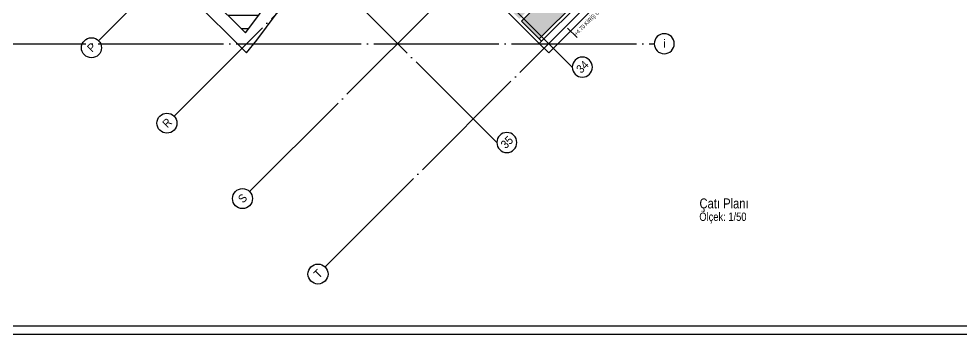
# Model space of a CAD drawing. Extents: x 460786 to 545292, y 30998 to 41694.
# Drawn here: x 502765 to 505589, y 37194 to 38140 of the extents above; entities that cross this region are included whole.
import ezdxf
from ezdxf.enums import TextEntityAlignment as Align

# ---------------------------------------------------------------- set-up
doc = ezdxf.new("R2010")
doc.units = 0
doc.header["$LTSCALE"] = 50
doc.header["$MEASUREMENT"] = 0
doc.linetypes.add('DASHDOT', pattern=[5.5, 5, -0.25, 0, -0.25])
doc.layers.get('0').update_dxf_attribs({"linetype": 'CONTINUOUS'})
for name, color, linetype in [('A-Aks Balonu', 2, 'CONTINUOUS'), ('A-Aks Dikey', 12, 'DASHDOT'), ('A-Aks Yatay', 12, 'DASHDOT'), ('A-Gör 4', 75, 'CONTINUOUS'), ('A-Lejant', 23, 'CONTINUOUS'), ('A-Tarama 1', 9, 'CONTINUOUS'), ('A-Yazı 2', 205, 'CONTINUOUS'), ('A-Yazı 3', 6, 'CONTINUOUS')]:
    doc.layers.add(name, color=color, linetype=linetype)
doc.styles.add('blkan', font='arial.ttf', dxfattribs={"width": 0.9, "height": 12.5})
doc.styles.get("Standard").update_dxf_attribs({"font": 'arial.ttf', "width": 0.9})

# ---------------------------------------------------------------- blocks, each defined once
blk = doc.blocks.new('aks')
blk.add_circle((-0.8, 38.6), 60)
at = {"width": 0.9}
blk.add_attdef('AKSNO', text='', height=50, dxfattribs=at).set_placement((-0.8, 38.6), align=Align.MIDDLE_CENTER)

msp = doc.modelspace()

# ---------------------------------------------------------------- hatches: boundary and pattern name
at = {"layer": 'A-Gör 4'}
h = msp.add_hatch(dxfattribs=at)
h.set_pattern_fill('_USER', color=256, scale=40, pattern_type=0)
h.set_pattern_definition([(0, (-4287.384, 1950.46), (0, 40), [])])
h.paths.add_polyline_path([(504057.72, 39649.2, 0.1058901), (503911.5, 40894.23), (503447.75, 40894.23), (503447.75, 40714.58), (503482.75, 40714.58)])
h.paths.add_polyline_path([(504057.72, 39649.2), (503502.7, 39075.11), (503502.75, 39071.2), (503498.93, 39071.2), (503387.75, 38956.2), (502995.11, 38956.2), (502995.11, 38546.49), (503444.08, 38097.52, 0.1422033)])
at = {"layer": 'A-Tarama 1'}
h = msp.add_hatch(color=256, dxfattribs=at)
h.dxf.hatch_style = 1
h.paths.add_polyline_path([(504437.6, 38192.93), (504384.57, 38245.97), (504271.43, 38132.83), (504324.47, 38079.8)])
h.paths.add_polyline_path([(504564.88, 38320.21), (504511.85, 38373.25), (504398.71, 38260.11), (504451.75, 38207.08)])
h.paths.add_polyline_path([(504504.78, 38380.32), (504451.75, 38433.35), (504338.61, 38320.21), (504391.64, 38267.18)])
h.paths.add_polyline_path([(504377.5, 38253.04), (504324.47, 38306.07), (504211.33, 38192.93), (504264.36, 38139.9)])
h.paths.add_polyline_path([(504317.4, 38313.14), (504264.36, 38366.18), (504151.23, 38253.04), (504204.26, 38200.01)])
h.paths.add_polyline_path([(504278.51, 38380.32), (504331.54, 38327.28), (504444.68, 38440.42), (504391.64, 38493.45)])
h.paths.add_polyline_path([(504218.4, 38440.42), (504271.43, 38387.39), (504384.57, 38500.53), (504331.54, 38553.56)])
h.paths.add_polyline_path([(504091.12, 38313.14), (504144.16, 38260.11), (504257.29, 38373.25), (504204.26, 38426.28)])
h.paths.add_polyline_path([(504031.02, 38373.25), (504084.05, 38320.21), (504197.19, 38433.35), (504144.16, 38486.38)])
h.paths.add_polyline_path([(504158.3, 38500.53), (504211.33, 38447.49), (504324.47, 38560.63), (504271.43, 38613.66)])
h.paths.add_polyline_path([(504264.36, 38620.73), (504211.33, 38673.77), (504098.19, 38560.63), (504151.23, 38507.6)])
h.paths.add_polyline_path([(503970.91, 38433.35), (504023.95, 38380.32), (504137.08, 38493.45), (504084.05, 38546.49)])
h.paths.add_polyline_path([(503910.81, 38493.45), (503963.84, 38440.42), (504076.98, 38553.56), (504023.95, 38606.59)])
h.paths.add_polyline_path([(504038.09, 38620.73), (504091.12, 38567.7), (504204.26, 38680.84), (504151.23, 38733.87)])
h.paths.add_polyline_path([(504016.88, 38613.66), (503963.84, 38666.7), (503850.71, 38553.56), (503903.74, 38500.53)])
h.paths.add_polyline_path([(503956.77, 38673.77), (503882.05, 38748.49, -0.0140404), (503811.3, 38592.97), (503843.63, 38560.63)])

# ---------------------------------------------------------------- linework, layer by layer
at = {"layer": 'A-Aks Dikey', "ltscale": 1.5}
for p, q in [((503306.23, 39112.17), (504423.46, 37994.94)), ((503080.01, 38885.95), (504197.24, 37768.72))]:
    msp.add_line(p, q, dxfattribs=at)
at = {"layer": 'A-Aks Yatay', "ltscale": 1.5}
for p, q in [((503003.74, 38074.29), (504694.28, 39764.82)), ((503230.02, 37848.02), (504920.55, 39538.55)), ((503456.29, 37621.74), (505146.82, 39312.28)), ((503682.57, 37395.47), (505373.1, 39086)), ((496814.16, 38065.2), (504668.99, 38065.2))]:
    msp.add_line(p, q, dxfattribs=at)
at = {"layer": 'A-Gör 4'}
for p, q in [((503799.17, 38590.95), (504324.47, 38065.65)), ((502988.44, 38553.15), (503444.08, 38097.52)), ((502985.46, 38499.56), (503447.65, 38037.37)), ((504271.43, 38132.83), (504384.57, 38245.97)), ((504324.47, 38079.8), (504437.6, 38192.93)), ((504271.43, 38132.83), (504331.54, 38072.73))]:
    msp.add_line(p, q, dxfattribs=at)
msp.add_lwpolyline([(504324.47, 38065.65), (504352.75, 38037.37), (504607.31, 38291.93), (504579.03, 38320.21), (504324.47, 38065.65)], dxfattribs=at)
for radius, start, end in [(3032.83, 321.37909, 19.32966), (2992.83, 322.236, 18.78765)]:
    msp.add_arc((501078.12, 39930.36), radius, start, end, dxfattribs=at)
at = {"layer": 'A-Lejant'}
msp.add_lwpolyline([(460786.15, 41693.81), (460786.15, 37193.81), (545291.84, 37193.81), (545291.84, 41693.81), (460786.15, 41693.81)], dxfattribs=at)
msp.add_lwpolyline([(460811.15, 41668.81), (460811.15, 37218.81), (545266.84, 37218.81), (545266.84, 41668.81)], close=True, dxfattribs=at)
at = {"layer": 'A-Yazı 2'}
msp.add_line((504409.42, 38112), (504437.61, 38083.8), dxfattribs=at)

# ---------------------------------------------------------------- block references
at = {"layer": 'A-Aks Balonu'}
ref = msp.add_blockref('aks', (502996.49, 38039.71), dxfattribs=dict(at, xscale=0.5, yscale=0.5, zscale=0.5, rotation=45))
ref.add_attrib('AKSNO', 'P', dxfattribs={"layer": '0', "height": 25, "rotation": 45, "width": 0.9}).set_placement((502982.79, 38053.94), align=Align.MIDDLE_CENTER)
ref = msp.add_blockref('aks', (504698.58, 38045.88), dxfattribs=dict(at, xscale=-0.5, yscale=0.5, zscale=0.5))
ref.add_attrib('AKSNO', 'i', dxfattribs={"layer": '0', "height": 25, "width": 0.9}).set_placement((504699.8, 38065.63), align=Align.MIDDLE_CENTER)
ref = msp.add_blockref('aks', (504466.83, 37980.99), dxfattribs=dict(at, xscale=-0.5, yscale=0.5, zscale=0.5, rotation=45))
ref.add_attrib('AKSNO', '34', dxfattribs={"layer": '0', "height": 25, "rotation": 45, "width": 0.9}).set_placement((504453.73, 37995.81), align=Align.MIDDLE_CENTER)
ref = msp.add_blockref('aks', (503222.76, 37813.44), dxfattribs=dict(at, xscale=0.5, yscale=0.5, zscale=0.5, rotation=45))
ref.add_attrib('AKSNO', 'R', dxfattribs={"layer": '0', "height": 25, "rotation": 45, "width": 0.9}).set_placement((503209.06, 37827.67), align=Align.MIDDLE_CENTER)
ref = msp.add_blockref('aks', (504240.6, 37754.76), dxfattribs=dict(at, xscale=-0.5, yscale=0.5, zscale=0.5, rotation=45))
ref.add_attrib('AKSNO', '35', dxfattribs={"layer": '0', "height": 25, "rotation": 45, "width": 0.9}).set_placement((504227.5, 37769.59), align=Align.MIDDLE_CENTER)
ref = msp.add_blockref('aks', (503449.03, 37587.16), dxfattribs=dict(at, xscale=0.5, yscale=0.5, zscale=0.5, rotation=45))
ref.add_attrib('AKSNO', 'S', dxfattribs={"layer": '0', "height": 25, "rotation": 45, "width": 0.9}).set_placement((503435.34, 37601.39), align=Align.MIDDLE_CENTER)
ref = msp.add_blockref('aks', (503675.31, 37360.89), dxfattribs=dict(at, xscale=0.5, yscale=0.5, zscale=0.5, rotation=45))
ref.add_attrib('AKSNO', 'T', dxfattribs={"layer": '0', "height": 25, "rotation": 45, "width": 0.9}).set_placement((503661.61, 37375.12), align=Align.MIDDLE_CENTER)

# ---------------------------------------------------------------- texts
at = {"layer": 'A-Yazı 2', "style": 'blkan', "width": 0.7}
msp.add_text('+4.70 KİRİŞ ÜST KOTU', height=12.5, rotation=45, dxfattribs=at).set_placement((504436.17, 38088.16))
at = {"layer": 'A-Yazı 3', "style": 'blkan', "width": 0.8}
for s, height, p in [('Çatı Planı', 30, (504804.61, 37571.1)), ('Ölçek: 1/50', 25, (504804.1, 37533.55))]:
    msp.add_text(s, height=height, dxfattribs=at).set_placement(p)

doc.saveas('drawing.dxf')
